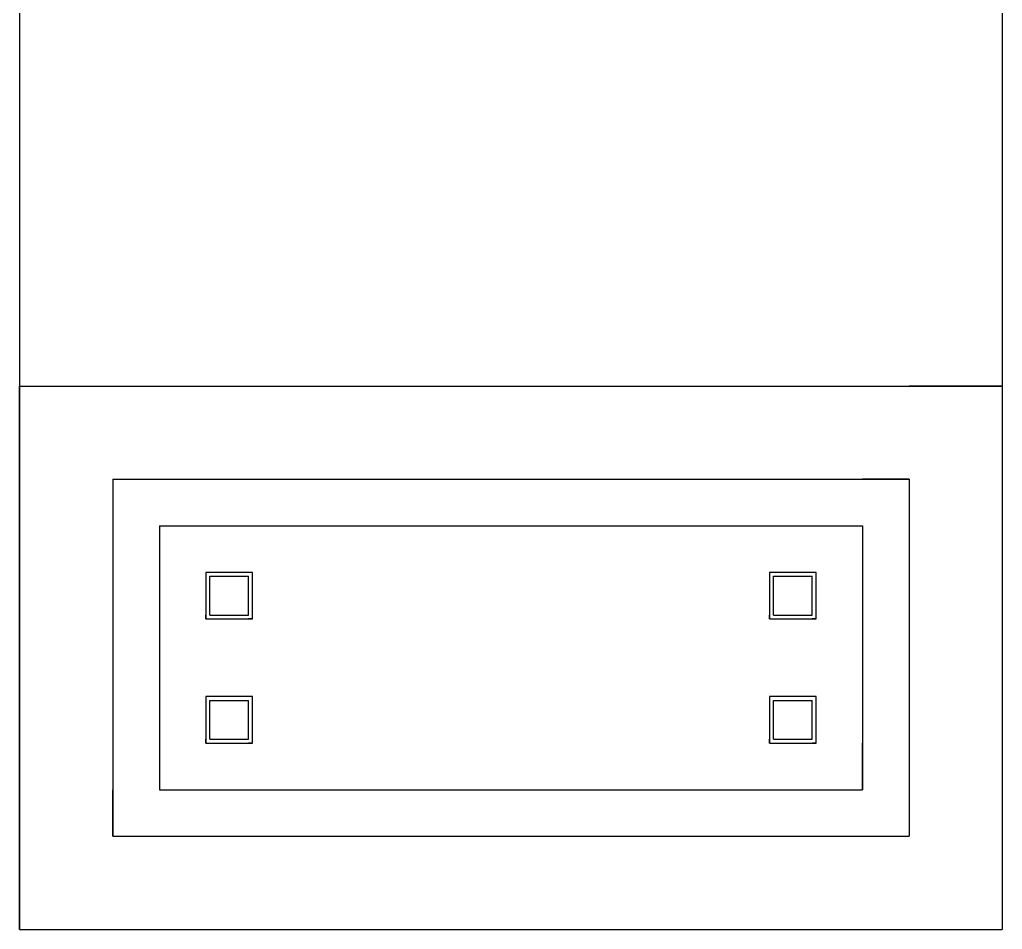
# Model space of a CAD drawing. Header units: millimetres. Extents: x 857 to 2168, y 576 to 1198.
# Drawn here: x 1753.8 to 1880.4, y 647.3 to 764.5 of the extents above; entities that cross this region are included whole.
import ezdxf

# ---------------------------------------------------------------- set-up
doc = ezdxf.new("R2010")
doc.units = ezdxf.units.MM
doc.layers.add('WAL', color=7, linetype='Continuous', lineweight=30)

msp = doc.modelspace()

# ---------------------------------------------------------------- linework, layer by layer
at = {"layer": 'WAL', "lineweight": -2}
for p, q in [((1753.78, 771.16), (1753.78, 647.29)), ((1880.4, 767.29), (1880.4, 647.29)), ((1753.78, 647.29), (1753.78, 717.29)), ((1753.78, 717.29), (1880.4, 717.29)), ((1753.78, 717.29), (1753.78, 705.29)), ((1753.78, 717.29), (1765.78, 717.29)), ((1880.4, 717.29), (1868.4, 717.29)), ((1765.78, 705.29), (1868.4, 705.29)), ((1765.78, 705.29), (1765.78, 659.29)), ((1765.78, 705.29), (1765.78, 699.29)), ((1765.78, 705.29), (1771.78, 705.29)), ((1868.4, 705.29), (1862.4, 705.29)), ((1868.4, 705.29), (1868.4, 659.29)), ((1771.78, 699.29), (1862.4, 699.29)), ((1771.78, 699.29), (1771.78, 665.29)), ((1862.4, 699.29), (1862.4, 665.29)), ((1862.4, 699.29), (1862.4, 693.29)), ((1777.78, 693.29), (1777.78, 687.29)), ((1783.78, 693.29), (1777.78, 693.29)), ((1777.78, 693.29), (1777.78, 692.79)), ((1778.28, 687.79), (1778.28, 692.79)), ((1778.28, 692.79), (1783.28, 692.79)), ((1783.28, 687.79), (1783.28, 692.79)), ((1783.78, 687.29), (1783.78, 693.29)), ((1850.4, 693.29), (1850.4, 687.29)), ((1856.4, 693.29), (1850.4, 693.29)), ((1850.4, 693.29), (1850.4, 692.79)), ((1850.9, 687.79), (1850.9, 692.79)), ((1850.9, 692.79), (1855.9, 692.79)), ((1855.9, 687.79), (1855.9, 692.79)), ((1856.4, 687.29), (1856.4, 693.29)), ((1777.78, 687.29), (1777.78, 687.79)), ((1778.28, 687.79), (1783.28, 687.79)), ((1850.4, 687.29), (1850.4, 687.79)), ((1850.9, 687.79), (1855.9, 687.79)), ((1777.78, 687.29), (1783.78, 687.29)), ((1777.78, 687.29), (1777.78, 687.29)), ((1777.78, 687.29), (1778.28, 687.29)), ((1783.78, 687.29), (1783.28, 687.29)), ((1850.4, 687.29), (1856.4, 687.29)), ((1850.4, 687.29), (1850.4, 687.29)), ((1850.4, 687.29), (1850.9, 687.29)), ((1856.4, 687.29), (1855.9, 687.29)), ((1777.78, 677.29), (1777.78, 671.29)), ((1783.78, 677.29), (1777.78, 677.29)), ((1777.78, 677.29), (1777.78, 676.79)), ((1778.28, 671.79), (1778.28, 676.79)), ((1778.28, 676.79), (1783.28, 676.79)), ((1783.28, 671.79), (1783.28, 676.79)), ((1783.78, 671.29), (1783.78, 677.29)), ((1850.4, 677.29), (1850.4, 671.29)), ((1856.4, 677.29), (1850.4, 677.29)), ((1850.4, 677.29), (1850.4, 676.79)), ((1850.9, 671.79), (1850.9, 676.79)), ((1850.9, 676.79), (1855.9, 676.79)), ((1855.9, 671.79), (1855.9, 676.79)), ((1856.4, 671.29), (1856.4, 677.29)), ((1777.78, 671.29), (1777.78, 671.79)), ((1777.78, 671.29), (1783.78, 671.29)), ((1777.78, 671.29), (1777.78, 671.29)), ((1777.78, 671.29), (1778.28, 671.29)), ((1778.28, 671.79), (1783.28, 671.79)), ((1783.78, 671.29), (1783.28, 671.29)), ((1850.4, 671.29), (1850.4, 671.79)), ((1850.4, 671.29), (1856.4, 671.29)), ((1850.4, 671.29), (1850.4, 671.29)), ((1850.4, 671.29), (1850.9, 671.29)), ((1850.9, 671.79), (1855.9, 671.79)), ((1856.4, 671.29), (1855.9, 671.29)), ((1862.4, 665.29), (1862.4, 671.29)), ((1765.78, 659.29), (1765.78, 665.29)), ((1771.78, 665.29), (1862.4, 665.29)), ((1753.78, 647.29), (1753.78, 659.29)), ((1765.78, 659.29), (1868.4, 659.29)), ((1753.78, 647.29), (1880.4, 647.29))]:
    msp.add_line(p, q, dxfattribs=at)

doc.saveas('drawing.dxf')
